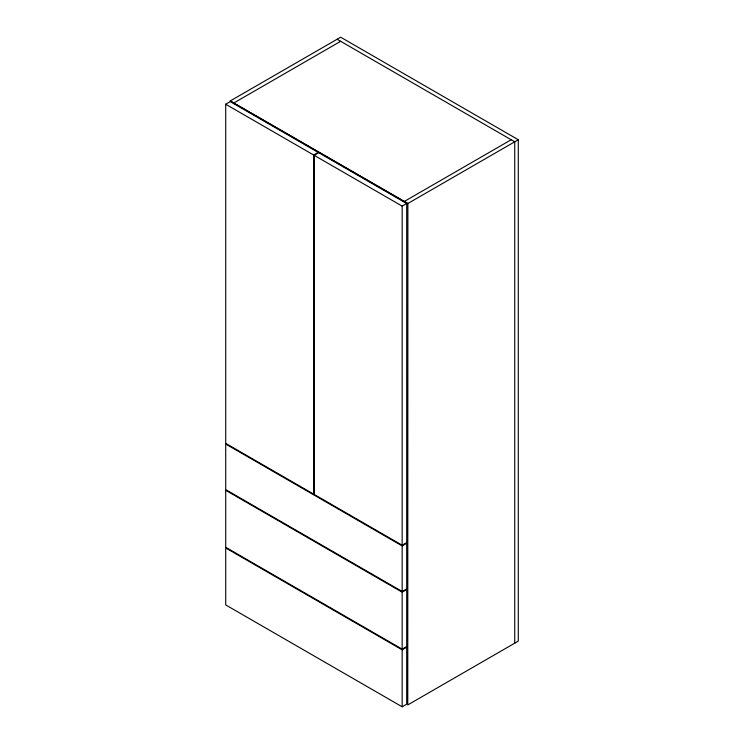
<?xml version="1.0" encoding="UTF-8"?>
<svg xmlns="http://www.w3.org/2000/svg" width="744" height="744" viewBox="0 0 744 744"><rect width="100%" height="100%" fill="white"/><g stroke="black" fill="none" stroke-linecap="round" stroke-linejoin="round"><path stroke-width="1.12" d="M225.711 104.244L230.259 101.621L318.181 152.39L313.643 155.012L225.711 104.244L225.711 443.359L313.643 494.118L313.643 155.012M233.69 103.063L340.659 41.301M314.228 155.347L318.767 152.734L406.698 203.493L406.698 542.599L402.16 545.222L314.228 494.462L314.228 155.347L402.16 206.116L406.698 203.493M404.206 201.512L511.184 139.751M518.289 139.751L407.759 203.558L230.138 101.007L340.659 37.2L518.289 139.751L518.289 641.123L407.759 704.931L407.879 203.493L230.259 100.942M402.16 545.91L406.698 543.287L406.698 588.867L402.16 591.489L225.711 489.617L225.711 444.038L402.16 545.91L402.16 591.489M402.16 592.168L406.698 589.546L406.698 646.517L402.16 649.14L225.711 547.277L225.711 490.305L402.16 592.168L402.16 649.14M402.16 649.828L406.698 647.206L406.698 704.177L402.16 706.8L225.711 604.928L225.711 547.956L402.16 649.828L402.16 706.8M337.106 39.255L514.736 141.806L514.736 643.169M402.16 206.116L402.16 545.222"/></g></svg>
